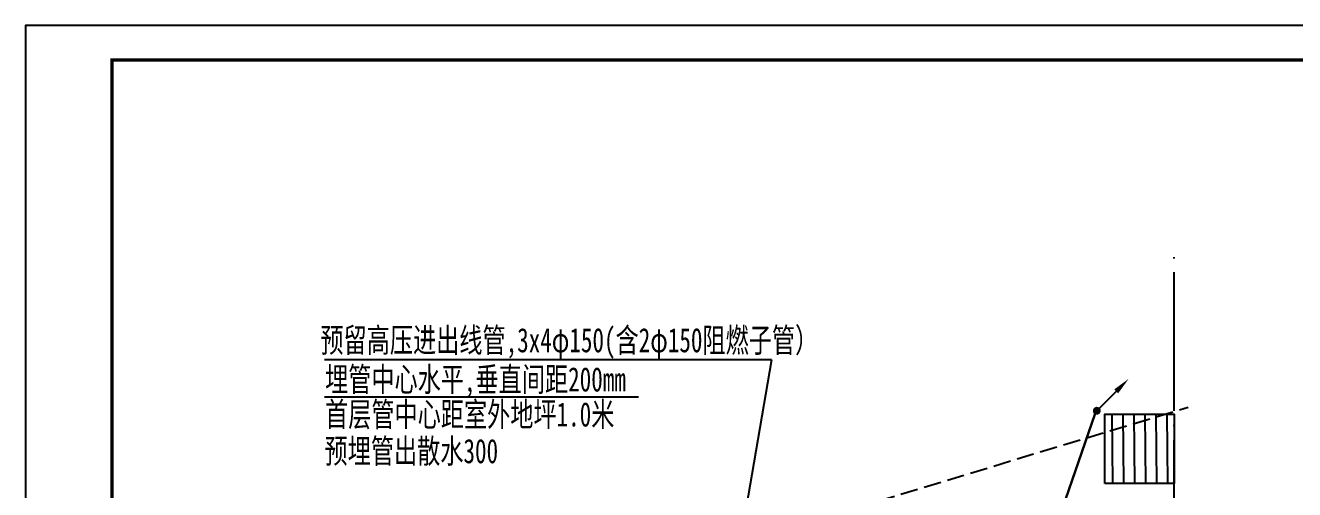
# Model space of a CAD drawing. Extents: x 115799 to 952918, y -190076 to 200966.
# Drawn here: x 886795 to 905114, y 101527 to 108221 of the extents above; entities that cross this region are included whole.
import ezdxf

# ---------------------------------------------------------------- set-up
doc = ezdxf.new("R2010")
doc.units = 0
doc.header["$LTSCALE"] = 1000
doc.header["$MEASUREMENT"] = 0
doc.linetypes.add('$0$DASH', pattern=[0.35, 0.25, -0.1])
doc.linetypes.add('DOTE', pattern=[2.42, 2, -0.2, 0.02, -0.2])
for name, color, linetype in [('00-图签', 7, 'Continuous'), ('A_AXIS-轴线', 1, 'DOTE'), ('GDXT', 3, 'Continuous'), ('LWIRE', 4, 'Continuous'), ('WIRE-照明', 1, 'Continuous'), ('绿化', 3, 'Continuous'), ('集水坑&', 6, 'Continuous')]:
    doc.layers.add(name, color=color, linetype=linetype)
doc.styles.get("Standard").update_dxf_attribs({"font": 'gbenor.shx', "bigfont": 'gbcbig.shx'})
doc.styles.add('长仿宋1', font='simfang.ttf', dxfattribs={"width": 0.8})

# ---------------------------------------------------------------- blocks, each defined once
blk = doc.blocks.new('$TelecSys$00000079')
for p, q in [((0.7, 0.7), (0, 0)), ((0.104, 0.104), (0.104, 0.104)), ((-0.104, -0.104), (-0.104, -0.104))]:
    blk.add_line(p, q)
at = {"const_width": 0.142}
blk.add_lwpolyline([(-0.071, 0, 1), (0.071, 0, 1)], format="xyb", close=True, dxfattribs=at)
blk.add_solid([(0.63, 0.77), (0.77, 0.63), (1.15, 1.15)])
at = {"width": 0.8, "flags": 9}
blk.add_attdef('A', (0, 0), '', height=0.00002, dxfattribs=at)

msp = doc.modelspace()

# ---------------------------------------------------------------- hatches: boundary and pattern name
at = {"layer": '集水坑&', "linetype": 'Continuous'}
h = msp.add_hatch(dxfattribs=at)
h.set_pattern_fill('ANSI31', color=256, scale=100, angle=405.52075)
h.set_pattern_definition([(90.52075, (928712.36, 116257.52), (-158.74344, -1.4428), [])])
h.paths.add_polyline_path([(902376, 101614.5), (902376, 102614.5), (903376, 102614.5), (903376, 101614.5)])

# ---------------------------------------------------------------- linework, layer by layer
msp.add_line((897561.8, 103396.5), (896796.3, 98905.3))
at = {"color": 8, "linetype": '$0$DASH'}
msp.add_line((895747.1, 100348.5), (903576, 102714.5), dxfattribs=at)
at = {"layer": '00-图签'}
msp.add_lwpolyline([(939344.5, 78521), (939344.5, 108221), (886794.5, 108221), (886794.5, 78521)], close=True, dxfattribs=at)
at = {"layer": '00-图签', "const_width": 50}
msp.add_lwpolyline([(938844.5, 79021), (938844.5, 107721), (888044.5, 107721), (888044.5, 79021)], close=True, dxfattribs=at)
at = {"layer": 'A_AXIS-轴线'}
msp.add_line((903376, 90560.6), (903376, 105006.3), dxfattribs=at)
at = {"layer": 'WIRE-照明', "linetype": 'Continuous', "const_width": 35}
msp.add_lwpolyline([(901642.3, 100906.7), (902258.9, 102692.5)], dxfattribs=at)
at = {"layer": '绿化', "color": 0, "ltscale": 0.3}
for p, q in [((897561.8, 103396.5), (891113.3, 103396.5)), ((895645.9, 102859.9), (891113.3, 102859.9))]:
    msp.add_line(p, q, dxfattribs=at)
at = {"layer": '集水坑&', "linetype": 'Continuous'}
msp.add_lwpolyline([(902376, 101614.5), (902376, 102614.5), (903376, 102614.5), (903376, 101614.5)], close=True, dxfattribs=at)

# ---------------------------------------------------------------- block references
at = {"layer": 'LWIRE', "xscale": 400, "yscale": 400, "zscale": 400}
msp.add_blockref('$TelecSys$00000079', (902258.9, 102664), dxfattribs=at)

# ---------------------------------------------------------------- texts
at = {"layer": 'GDXT', "color": 0, "ltscale": 1000, "style": '长仿宋1', "width": 0.7}
for s, p in [('预留高压进出线管,3x4φ150(含2φ150阻燃子管）', (891052.7, 103507.3)), ('埋管中心水平,垂直间距200mm', (891120, 102941.9)), ('首层管中心距室外地坪1.0米', (891120, 102437)), ('预埋管出散水300', (891112.5, 101908))]:
    msp.add_text(s, height=350, dxfattribs=at).set_placement(p)

doc.saveas('drawing.dxf')
